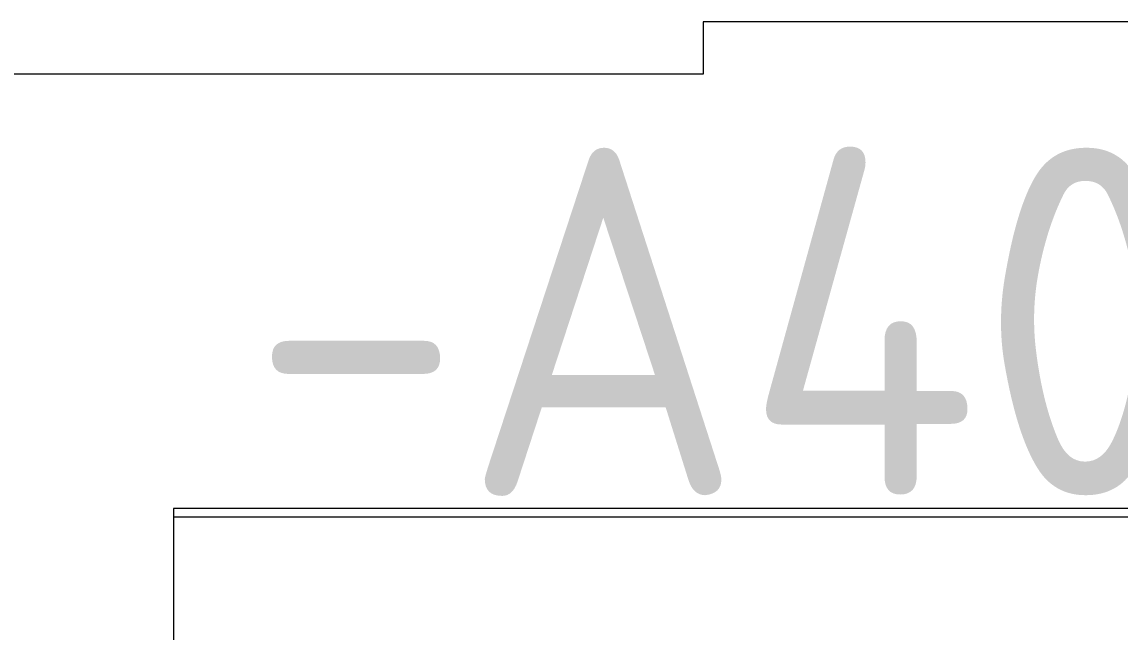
# Model space of a CAD drawing. Header units: millimetres. Extents: x 4137 to 6698, y 1400 to 3585.
# Drawn here: x 5087.7 to 5150.9, y 3373.7 to 3408.8 of the extents above; entities that cross this region are included whole.
import ezdxf
from ezdxf.enums import TextEntityAlignment as Align

# ---------------------------------------------------------------- set-up
doc = ezdxf.new("R2010")
doc.units = ezdxf.units.MM
doc.layers.add('000-PI-ORMAR', color=2, linetype='Continuous')
doc.layers.add('004-PI-DIN Šina', color=3, linetype='Continuous')
doc.styles.add('PI0', font='isocpeur.ttf', dxfattribs={"width": 0.9})

msp = doc.modelspace()

# ---------------------------------------------------------------- linework, layer by layer
at = {"layer": '000-PI-ORMAR', "color": 0, "linetype": 'ByBlock', "lineweight": 0}
for p, q in [((5126.948, 3408.778), (5126.948, 3405.778)), ((5737.948, 3408.778), (5126.948, 3408.778)), ((5126.948, 3405.778), (5082.948, 3405.778))]:
    msp.add_line(p, q, dxfattribs=at)
at = {"layer": '004-PI-DIN Šina', "color": 0, "linetype": 'ByBlock', "lineweight": 0}
for p, q in [((5096.448, 3380.778), (5096.448, 3380.278)), ((5579.048, 3380.778), (5096.448, 3380.778)), ((5096.448, 3380.278), (5096.448, 3368.778)), ((5579.048, 3380.278), (5096.448, 3380.278))]:
    msp.add_line(p, q, dxfattribs=at)

# ---------------------------------------------------------------- texts
at = {"color": 0, "linetype": 'ByBlock', "lineweight": 0, "style": 'PI0', "width": 0.9}
msp.add_text('-A400', height=20, dxfattribs=at).set_placement((5134.148, 3391.551), align=Align.MIDDLE)

doc.saveas('drawing.dxf')
